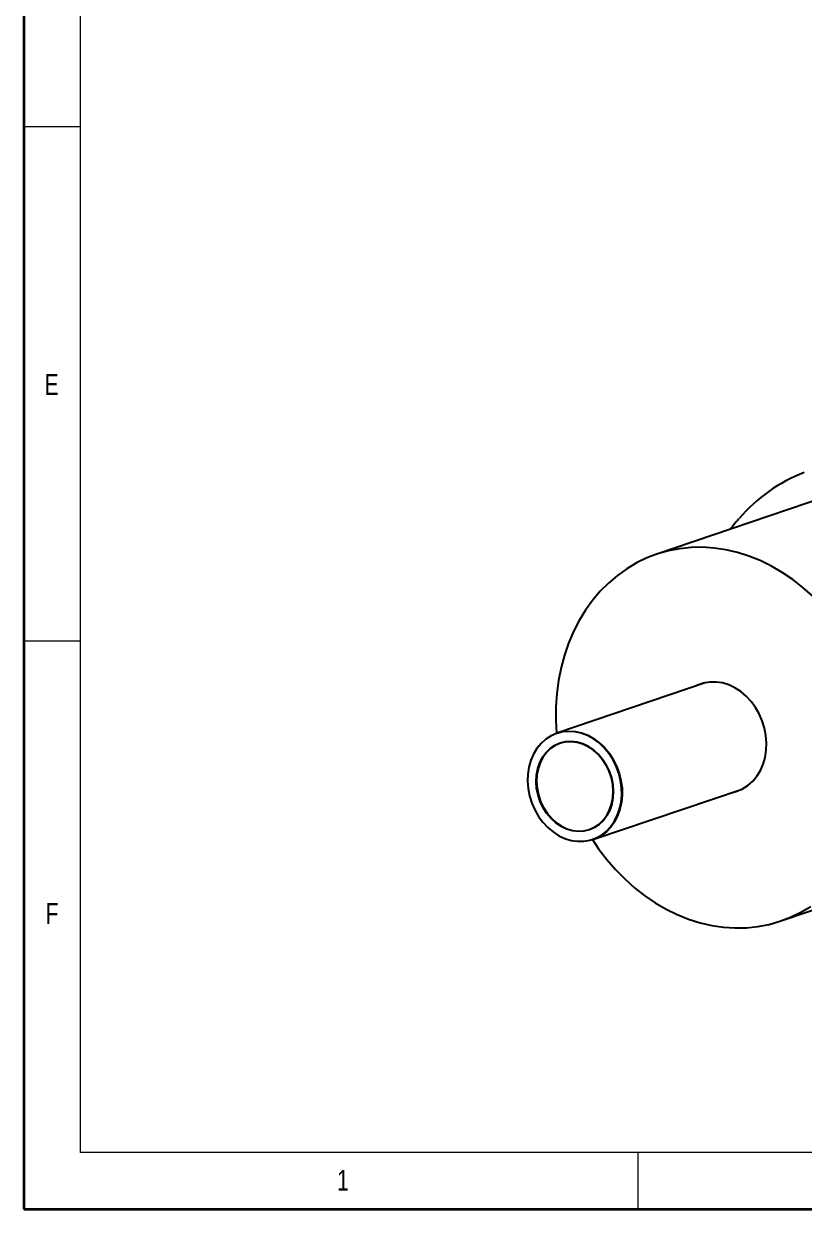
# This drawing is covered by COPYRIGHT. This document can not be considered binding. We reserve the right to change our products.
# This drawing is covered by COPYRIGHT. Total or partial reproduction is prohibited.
# Model space of a CAD drawing. Header units: millimetres. Extents: x 6 to 413, y 7 to 291.
# Drawn here: x 6.3 to 75.7, y 7.1 to 112.5 of the extents above; entities that cross this region are included whole.
import ezdxf

# ---------------------------------------------------------------- set-up
doc = ezdxf.new("R2010")
doc.units = ezdxf.units.MM
doc.styles.add('SLDTEXTSTYLE2', font='TXT', dxfattribs={"width": 0.75})

msp = doc.modelspace()

# ---------------------------------------------------------------- linework, layer by layer
at = {"color": 7, "linetype": 'Continuous', "lineweight": 35}
for p, q in [((6.2734, 291.1062), (6.2734, 7.1062)), ((6.2734, 7.1062), (413.064, 7.1062))]:
    msp.add_line(p, q, dxfattribs=at)
at = {"color": 7, "linetype": 'Continuous', "lineweight": 18}
for p, q in [((11.2973, 286.1523), (11.2973, 12.1436)), ((6.2734, 103.3523), (11.2973, 103.3523)), ((6.2734, 57.6523), (11.2973, 57.6523)), ((221.2163, 12.1436), (11.2973, 12.1436)), ((60.8973, 12.1436), (60.8973, 7.1062))]:
    msp.add_line(p, q, dxfattribs=at)
at = {"color": 7, "linetype": 'Continuous', "lineweight": 25}
for p, q in [((77.612, 70.4361), (62.5679, 65.3416)), ((66.9628, 53.9361), (53.6881, 49.4408)), ((56.8956, 39.9691), (70.1703, 44.4645)), ((73.6097, 32.7355), (88.6538, 37.83))]:
    msp.add_line(p, q, dxfattribs=at)
at = {"color": 7, "linetype": 'Continuous', "lineweight": 25, "flags": 128}
for points in [[(76.4439, 61.6076), (75.5777, 62.3839), (74.6733, 63.0923), (73.7354, 63.729), (72.7687, 64.2909), (71.7782, 64.7751), (70.7689, 65.179), (69.7459, 65.5008), (68.7145, 65.7386), (67.6799, 65.8913), (66.6473, 65.9582), (65.6222, 65.9388), (64.6095, 65.8333), (63.6147, 65.6423), (62.6426, 65.3666), (61.6982, 65.0077), (60.7865, 64.5675), (59.9119, 64.0481), (59.079, 63.4522), (58.2921, 62.7829), (57.555, 62.0435), (56.8716, 61.2379), (56.2454, 60.3701), (55.6795, 59.4446), (55.1769, 58.466), (54.7401, 57.4394), (54.3713, 56.37), (54.0724, 55.2632), (53.8449, 54.1247), (53.69, 52.9603), (53.6085, 51.7759), (53.6085, 51.7759)], [(69.2149, 44.141), (69.7066, 44.2679), (70.2148, 44.4878), (70.6851, 44.7889), (71.1091, 45.1659), (71.4791, 45.612), (71.7887, 46.1192), (72.0322, 46.6785), (72.2054, 47.2799), (72.305, 47.9127), (72.3295, 48.5656), (72.2783, 49.227), (72.1523, 49.885), (71.9538, 50.5278), (71.6864, 51.1441), (71.3547, 51.7228), (70.9648, 52.2537), (70.5235, 52.7271), (70.0388, 53.1347), (69.5193, 53.4693), (68.9743, 53.7247), (68.4135, 53.8966), (67.8468, 53.9817), (67.2845, 53.9786), (66.7366, 53.8874), (66.2128, 53.7097), (66.0074, 53.6126)], [(53.6085, 51.7759), (53.6007, 50.5776), (53.6639, 49.4061)], [(58.3106, 47.6299), (57.8983, 48.1259), (57.4392, 48.5607), (56.9416, 48.9266), (56.4143, 49.2171), (55.8667, 49.427), (55.3086, 49.5526), (54.75, 49.5915), (54.2008, 49.5432), (53.6708, 49.4085), (53.1696, 49.1897), (52.7059, 48.8909), (52.2882, 48.5172), (51.9238, 48.0755), (51.6192, 47.5735), (51.38, 47.0202), (51.2104, 46.4256), (51.1133, 45.8002), (51.0905, 45.1551), (51.1425, 44.5019), (51.2683, 43.8523), (51.4657, 43.2178), (51.7311, 42.6097), (52.0597, 42.039), (52.4459, 41.5157), (52.8825, 41.0493), (53.362, 40.648), (53.8756, 40.3191), (54.4142, 40.0683), (54.9683, 39.9002), (55.5279, 39.8178), (56.0831, 39.8225), (56.6239, 39.9142), (57.1406, 40.0913), (57.6242, 40.3507), (58.0659, 40.6877), (58.4578, 41.0963), (58.793, 41.5692), (59.0655, 42.098), (59.2704, 42.6733), (59.4041, 43.2847), (59.4641, 43.9214), (59.4495, 44.5719), (59.3604, 45.2248), (59.1984, 45.8683), (58.9665, 46.491), (58.6688, 47.0817), (58.3106, 47.6299)], [(53.6881, 49.4408), (54.2089, 49.5721), (54.7608, 49.6207), (55.3223, 49.5815), (55.8832, 49.4553), (56.4335, 49.2444), (56.9635, 48.9524), (57.4636, 48.5846), (57.925, 48.1476), (58.3394, 47.6492)], [(57.7621, 47.1), (58.0872, 46.595), (58.3496, 46.0477), (58.5434, 45.4703), (58.6642, 44.8757), (58.7094, 44.2771), (58.678, 43.6881), (58.5706, 43.1216), (58.3897, 42.5905), (58.1392, 42.1064), (57.8249, 41.6803), (57.4537, 41.3217), (57.0339, 41.0385), (56.5748, 40.8371), (56.0868, 40.7221), (55.5808, 40.6959), (55.068, 40.7591), (54.5599, 40.9104), (54.0678, 41.1464), (53.6028, 41.4617), (53.1752, 41.8494), (52.7946, 42.3008), (52.4695, 42.8058), (52.2071, 43.3531), (52.0133, 43.9305), (51.8925, 44.5251), (51.8473, 45.1236), (51.8787, 45.7126), (51.9861, 46.2791), (52.167, 46.8103), (52.4174, 47.2943), (52.7318, 47.7204), (53.103, 48.0791), (53.5228, 48.3622), (53.9818, 48.5636), (54.4698, 48.6787), (54.9759, 48.7049), (55.4887, 48.6416), (55.9968, 48.4903), (56.4889, 48.2544), (56.9539, 47.939), (57.3815, 47.5513), (57.7621, 47.1)], [(57.7603, 47.0898), (57.3821, 47.5384), (56.9571, 47.9237), (56.4949, 48.2371), (56.0059, 48.4716), (55.5009, 48.622), (54.9912, 48.6849), (54.4883, 48.6588), (54.0033, 48.5445), (53.5471, 48.3443), (53.1298, 48.0629), (52.7609, 47.7065), (52.4485, 47.283), (52.1996, 46.8019), (52.0198, 46.274), (51.913, 45.711), (51.8818, 45.1256), (51.9267, 44.5307), (52.0468, 43.9398), (52.2394, 43.3659), (52.5002, 42.822), (52.8233, 42.3201), (53.2016, 41.8715), (53.6266, 41.4861), (54.0887, 41.1727), (54.5778, 40.9382), (55.0828, 40.7879), (55.5924, 40.725), (56.0954, 40.751), (56.5804, 40.8654), (57.0366, 41.0655), (57.4538, 41.347), (57.8228, 41.7034), (58.1352, 42.1269), (58.3841, 42.608), (58.5639, 43.1359), (58.6706, 43.6989), (58.7018, 44.2843), (58.6569, 44.8792), (58.5368, 45.4701), (58.3442, 46.044), (58.0835, 46.5879), (57.7603, 47.0898)], [(58.3394, 47.6492), (58.6994, 47.0982), (58.9986, 46.5046), (59.2316, 45.8788), (59.3944, 45.232), (59.4839, 44.5759), (59.4986, 43.922), (59.4383, 43.2822), (59.3039, 42.6677), (59.098, 42.0895), (58.8242, 41.5581), (58.4873, 41.0828), (58.0934, 40.6721), (57.6495, 40.3334), (57.1635, 40.0727), (56.8956, 39.9691)], [(56.8553, 39.9819), (57.4073, 39.1654), (58.1334, 38.2101), (58.9102, 37.3099), (59.7338, 36.4695), (60.6, 35.6931), (61.5044, 34.9848), (62.4423, 34.348), (63.4089, 33.7862), (64.3995, 33.302), (65.4088, 32.898), (66.4318, 32.5763), (67.4632, 32.3385), (68.4978, 32.1857), (69.5303, 32.1189), (70.5555, 32.1383), (71.5681, 32.2437), (72.563, 32.4348), (73.5351, 32.7105), (74.4794, 33.0694), (75.3912, 33.5096), (76.2658, 34.029)]]:
    msp.add_lwpolyline(points, dxfattribs=at)
at = {"color": 7, "linetype": 'Continuous', "lineweight": 25}
msp.add_arc((80.6092, 59.4532), 14.0285, 110.498641, 139.788598, dxfattribs=at)
msp.add_open_spline([(69.8622, 68.4776), (69.7059, 68.299), (69.4522, 68.0092), (69.2264, 67.6896), (69.1397, 67.5671)], degree=3, knots=[0, 0, 0, 0, 0.61645802, 1, 1, 1, 1], dxfattribs=at)

# ---------------------------------------------------------------- texts
at = {"color": 7, "linetype": 'Continuous', "lineweight": 0, "char_height": 1.8521, "attachment_point": 1, "style": 'SLDTEXTSTYLE2'}
for s, insert in [('E', (8.138, 81.3553)), ('F', (8.2247, 34.3267)), ('1', (34.1506, 10.6063))]:
    msp.add_mtext(s, dxfattribs=dict(at, insert=insert))

doc.saveas('drawing.dxf')
